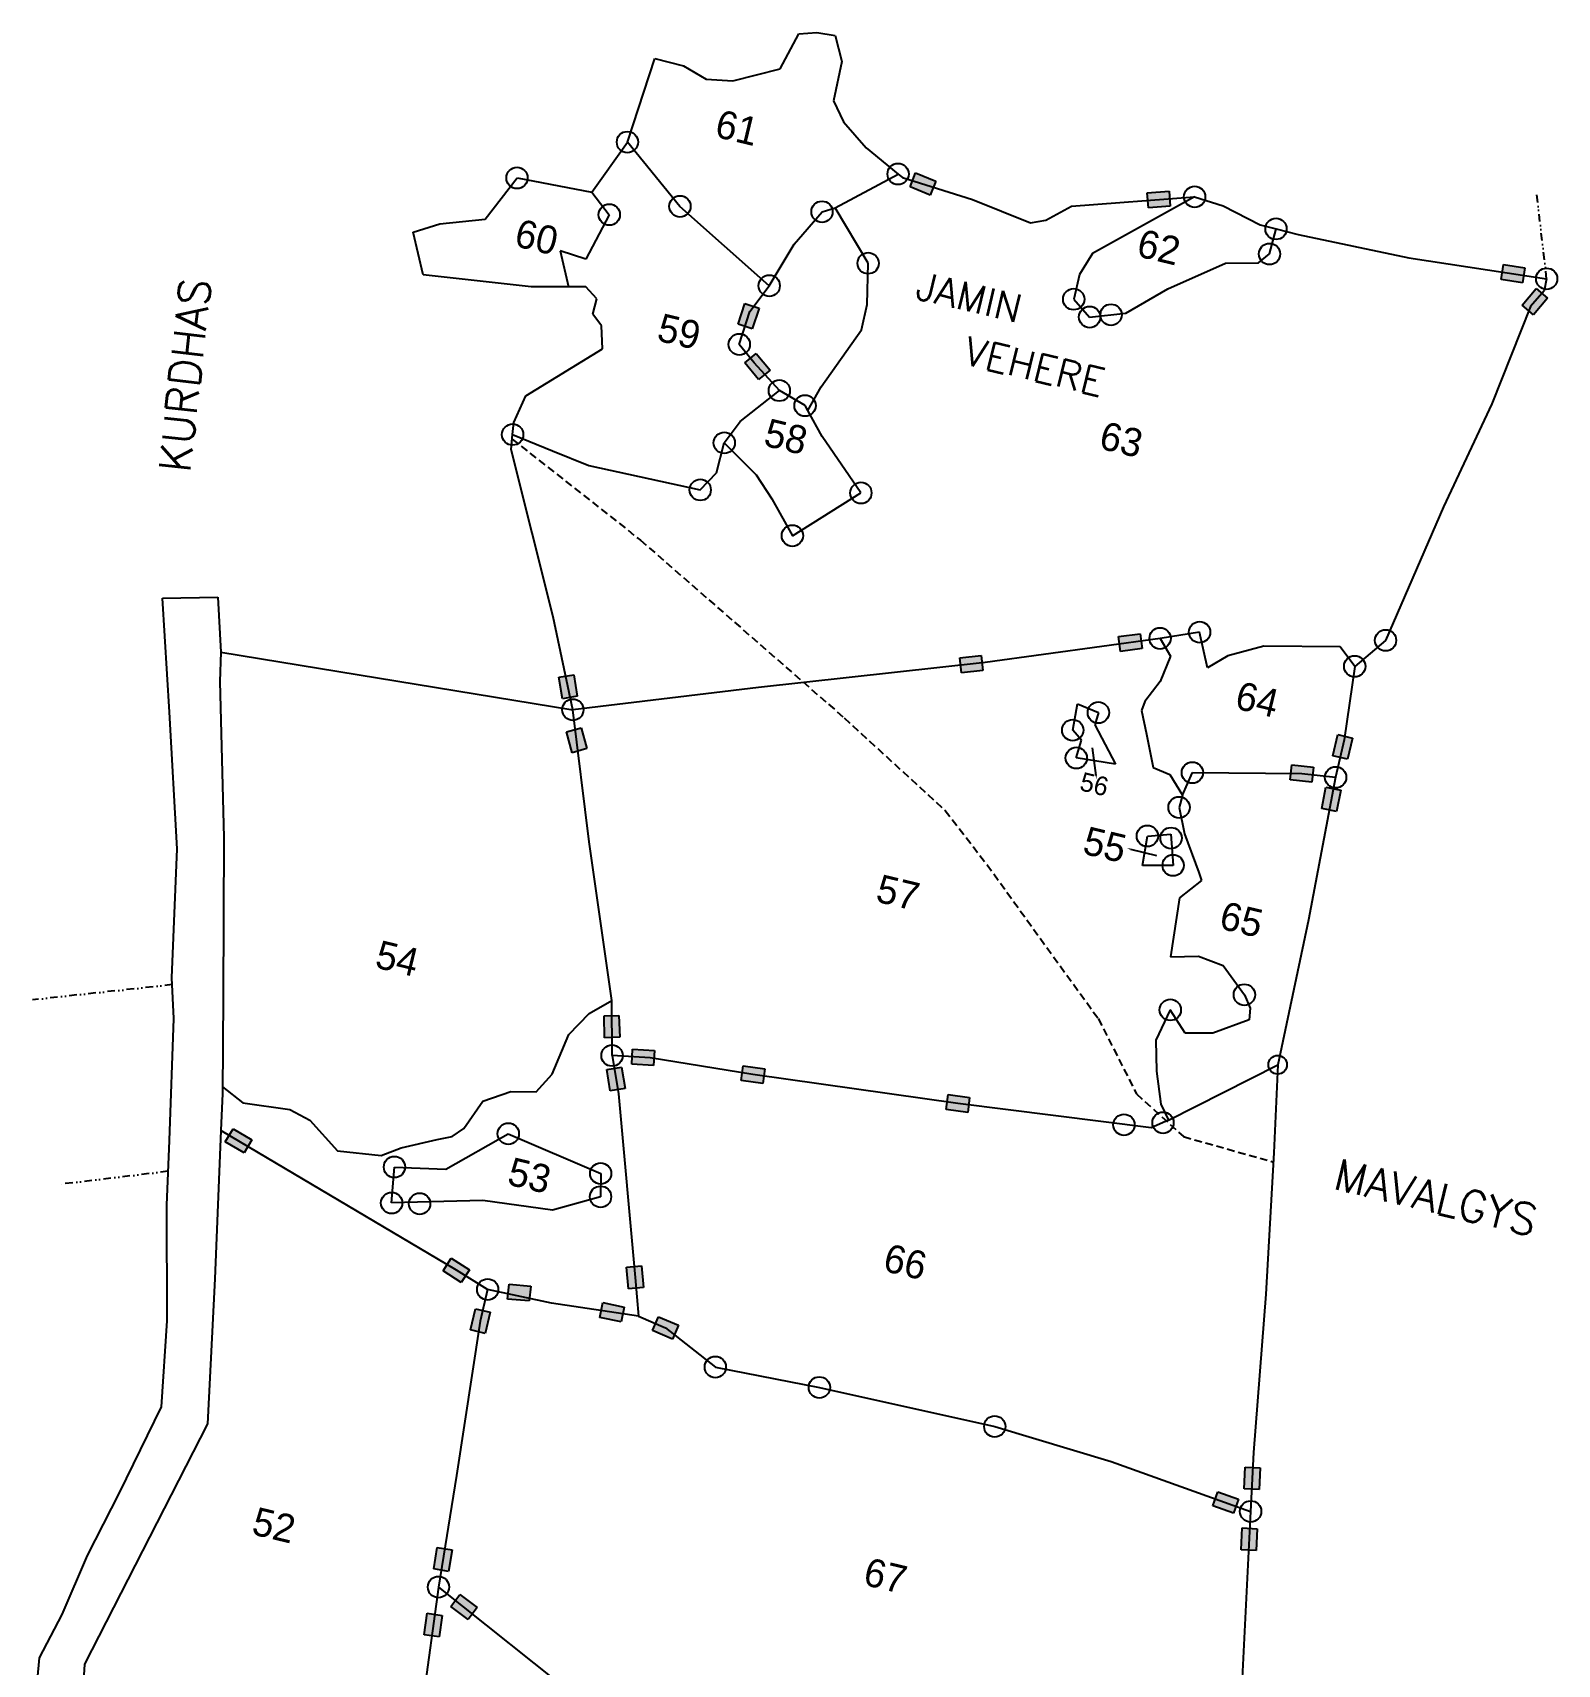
# Model space of a CAD drawing. Header units: metres. Extents: x 318142 to 321969, y 1858939 to 1863690.
# Drawn here: x 320961 to 321969, y 1862611 to 1863690 of the extents above; entities that cross this region are included whole.
import ezdxf

# ---------------------------------------------------------------- set-up
doc = ezdxf.new("R2010")
doc.units = ezdxf.units.M
doc.linetypes.add('DASHED', pattern=[0.75, 0.5, -0.25])
doc.linetypes.add('DIVIDE', pattern=[1.25, 0.5, -0.25, 0, -0.25, 0, -0.25])
for name, color, linetype in [('LINE_FOOTPATH', 1, 'DASHED'), ('LINE_WATER', 4, 'Continuous'), ('OFF', 1, 'Continuous'), ('POLY_PARCEL', 6, 'Continuous'), ('POLY_ROAD', 30, 'Continuous'), ('TEXT_MAPIN', 7, 'Continuous'), ('TEXT_MAPOUT', 7, 'Continuous'), ('TEXT_PARCEL', 7, 'Continuous'), ('V_BOUND_LINE', 7, 'Continuous'), ('V_DIVIDE_LINE', 7, 'DIVIDE')]:
    doc.layers.add(name, color=color, linetype=linetype)
doc.styles.get("Standard").update_dxf_attribs({"font": 'simplex.shx'})
doc.styles.add('TEXT_MAP', font='')
doc.styles.get('TEXT_MAP').set_extended_font_data('Kruti Dev 050')

msp = doc.modelspace()

# ---------------------------------------------------------------- hatches: boundary and pattern name
for points in [[(321545.1, 1863596.9), (321541.4, 1863587.7), (321554.8, 1863582.3), (321558.5, 1863591.5)], [(321713.3, 1863574.9), (321712.6, 1863584.8), (321698.2, 1863583.7), (321699, 1863573.8)], [(321946.3, 1863524.3), (321947.8, 1863534.2), (321933.6, 1863536.3), (321932.1, 1863526.5)], [(321962.8, 1863514), (321955.3, 1863520.4), (321945.9, 1863509.4), (321953.5, 1863503)], [(321427.7, 1863496.9), (321437.1, 1863493.8), (321441.6, 1863507.5), (321432.2, 1863510.6)], [(321439.7, 1863477.6), (321432.1, 1863471.3), (321441.2, 1863460.2), (321448.9, 1863466.5)], [(321694.8, 1863282.4), (321693.4, 1863292.2), (321679.2, 1863290.3), (321680.5, 1863280.4)], [(321574.2, 1863276.2), (321575.3, 1863266.3), (321589.6, 1863267.9), (321588.5, 1863277.8)], [(321311.6, 1863249.2), (321321.4, 1863250.8), (321319.1, 1863265), (321309.3, 1863263.4)], [(321323.9, 1863230), (321314.3, 1863227.4), (321318.1, 1863213.5), (321327.7, 1863216.2)], [(321820.9, 1863211.5), (321830.6, 1863209.2), (321833.8, 1863223.2), (321824.1, 1863225.5)], [(321806.9, 1863194), (321808.1, 1863203.9), (321793.8, 1863205.5), (321792.6, 1863195.6)], [(321826.1, 1863188.8), (321816.3, 1863190.7), (321813.5, 1863176.6), (321823.3, 1863174.7)], [(321339.5, 1863025), (321349.5, 1863025.3), (321349, 1863039.7), (321339.1, 1863039.4)], [(321358, 1863017.4), (321357.5, 1863007.4), (321371.8, 1863006.6), (321372.4, 1863016.5)], [(321444, 1862994.7), (321445.4, 1863004.5), (321431.1, 1863006.5), (321429.7, 1862996.7)], [(321350.7, 1863005.6), (321340.9, 1863004), (321343.2, 1862989.8), (321353.1, 1862991.4)], [(321566.6, 1862987.4), (321565.2, 1862977.5), (321579.5, 1862975.6), (321580.8, 1862985.4)], [(321093.9, 1862964.7), (321088.8, 1862956.1), (321101.2, 1862948.8), (321106.3, 1862957.4)], [(321244.7, 1862863.1), (321250.2, 1862871.4), (321238.1, 1862879.3), (321232.7, 1862870.9)], [(321355.3, 1862858.9), (321365.2, 1862859.8), (321363.9, 1862874.1), (321354, 1862873.3)], [(321276.4, 1862862.1), (321275.4, 1862852.2), (321289.7, 1862850.9), (321290.7, 1862860.8)], [(321263.8, 1862843.5), (321254.1, 1862845.8), (321250.8, 1862831.8), (321260.5, 1862829.5)], [(321350.5, 1862837.2), (321352.5, 1862846.9), (321338.4, 1862849.8), (321336.4, 1862840)], [(321375.1, 1862840.5), (321371.1, 1862831.4), (321384.3, 1862825.7), (321388.3, 1862834.8)], [(321762.2, 1862726.7), (321772.2, 1862726.2), (321772.9, 1862740.5), (321762.9, 1862741)], [(321755.1, 1862710.5), (321758.4, 1862719.9), (321744.9, 1862724.7), (321741.6, 1862715.4)], [(321770.9, 1862700.3), (321760.9, 1862700.8), (321760.2, 1862686.4), (321770.2, 1862685.9)], [(321226.6, 1862673.7), (321236.4, 1862672.1), (321238.7, 1862686.3), (321228.9, 1862687.9)], [(321243.7, 1862656.8), (321237.8, 1862648.8), (321249.3, 1862640.2), (321255.2, 1862648.2)], [(321232.2, 1862643), (321222.3, 1862644.4), (321220.3, 1862630.1), (321230.2, 1862628.8)]]:
    msp.add_hatch(color=256).paths.add_polyline_path(points)

# ---------------------------------------------------------------- linework, layer by layer
for p, q in [((321541.4, 1863587.7), (321545.1, 1863596.9)), ((321545.1, 1863596.9), (321558.5, 1863591.5)), ((321558.5, 1863591.5), (321554.8, 1863582.3)), ((321554.8, 1863582.3), (321541.4, 1863587.7)), ((321698.2, 1863583.7), (321712.6, 1863584.8)), ((321699, 1863573.8), (321698.2, 1863583.7)), ((321712.6, 1863584.8), (321713.3, 1863574.9)), ((321713.3, 1863574.9), (321699, 1863573.8)), ((321932.1, 1863526.5), (321933.6, 1863536.3)), ((321933.6, 1863536.3), (321947.8, 1863534.2)), ((321946.3, 1863524.3), (321932.1, 1863526.5)), ((321947.8, 1863534.2), (321946.3, 1863524.3)), ((321945.9, 1863509.4), (321955.3, 1863520.4)), ((321962.8, 1863514), (321953.5, 1863503)), ((321955.3, 1863520.4), (321962.8, 1863514)), ((321427.7, 1863496.9), (321432.2, 1863510.6)), ((321432.2, 1863510.6), (321441.6, 1863507.5)), ((321441.6, 1863507.5), (321437.1, 1863493.8)), ((321953.5, 1863503), (321945.9, 1863509.4)), ((321437.1, 1863493.8), (321427.7, 1863496.9)), ((321432.1, 1863471.3), (321439.7, 1863477.6)), ((321441.2, 1863460.2), (321432.1, 1863471.3)), ((321439.7, 1863477.6), (321448.9, 1863466.5)), ((321448.9, 1863466.5), (321441.2, 1863460.2)), ((321679.2, 1863290.3), (321693.4, 1863292.2)), ((321680.5, 1863280.4), (321679.2, 1863290.3)), ((321693.4, 1863292.2), (321694.8, 1863282.4)), ((321574.2, 1863276.2), (321588.5, 1863277.8)), ((321575.3, 1863266.3), (321574.2, 1863276.2)), ((321588.5, 1863277.8), (321589.6, 1863267.9)), ((321694.8, 1863282.4), (321680.5, 1863280.4)), ((321589.6, 1863267.9), (321575.3, 1863266.3)), ((321309.3, 1863263.4), (321319.1, 1863265)), ((321311.6, 1863249.2), (321309.3, 1863263.4)), ((321319.1, 1863265), (321321.4, 1863250.8)), ((321321.4, 1863250.8), (321311.6, 1863249.2)), ((321314.3, 1863227.4), (321323.9, 1863230)), ((321318.1, 1863213.5), (321314.3, 1863227.4)), ((321323.9, 1863230), (321327.7, 1863216.2)), ((321820.9, 1863211.5), (321824.1, 1863225.5)), ((321824.1, 1863225.5), (321833.8, 1863223.2)), ((321833.8, 1863223.2), (321830.6, 1863209.2)), ((321327.7, 1863216.2), (321318.1, 1863213.5)), ((321830.6, 1863209.2), (321820.9, 1863211.5)), ((321792.6, 1863195.6), (321793.8, 1863205.5)), ((321793.8, 1863205.5), (321808.1, 1863203.9)), ((321808.1, 1863203.9), (321806.9, 1863194)), ((321806.9, 1863194), (321792.6, 1863195.6)), ((321813.5, 1863176.6), (321816.3, 1863190.7)), ((321816.3, 1863190.7), (321826.1, 1863188.8)), ((321826.1, 1863188.8), (321823.3, 1863174.7)), ((321823.3, 1863174.7), (321813.5, 1863176.6)), ((321339.1, 1863039.4), (321349, 1863039.7)), ((321339.5, 1863025), (321339.1, 1863039.4)), ((321349, 1863039.7), (321349.5, 1863025.3)), ((321349.5, 1863025.3), (321339.5, 1863025)), ((321357.5, 1863007.4), (321358, 1863017.4)), ((321358, 1863017.4), (321372.4, 1863016.5)), ((321371.8, 1863006.6), (321357.5, 1863007.4)), ((321372.4, 1863016.5), (321371.8, 1863006.6)), ((321429.7, 1862996.7), (321431.1, 1863006.5)), ((321431.1, 1863006.5), (321445.4, 1863004.5)), ((321340.9, 1863004), (321350.7, 1863005.6)), ((321343.2, 1862989.8), (321340.9, 1863004)), ((321350.7, 1863005.6), (321353.1, 1862991.4)), ((321444, 1862994.7), (321429.7, 1862996.7)), ((321445.4, 1863004.5), (321444, 1862994.7)), ((321353.1, 1862991.4), (321343.2, 1862989.8)), ((321565.2, 1862977.5), (321566.6, 1862987.4)), ((321566.6, 1862987.4), (321580.8, 1862985.4)), ((321580.8, 1862985.4), (321579.5, 1862975.6)), ((321579.5, 1862975.6), (321565.2, 1862977.5)), ((321088.8, 1862956.1), (321093.9, 1862964.7)), ((321093.9, 1862964.7), (321106.3, 1862957.4)), ((321101.2, 1862948.8), (321088.8, 1862956.1)), ((321106.3, 1862957.4), (321101.2, 1862948.8)), ((321232.7, 1862870.9), (321238.1, 1862879.3)), ((321238.1, 1862879.3), (321250.2, 1862871.4)), ((321244.7, 1862863.1), (321232.7, 1862870.9)), ((321250.2, 1862871.4), (321244.7, 1862863.1)), ((321354, 1862873.3), (321363.9, 1862874.1)), ((321355.3, 1862858.9), (321354, 1862873.3)), ((321363.9, 1862874.1), (321365.2, 1862859.8)), ((321275.4, 1862852.2), (321276.4, 1862862.1)), ((321276.4, 1862862.1), (321290.7, 1862860.8)), ((321290.7, 1862860.8), (321289.7, 1862850.9)), ((321365.2, 1862859.8), (321355.3, 1862858.9)), ((321250.8, 1862831.8), (321254.1, 1862845.8)), ((321254.1, 1862845.8), (321263.8, 1862843.5)), ((321289.7, 1862850.9), (321275.4, 1862852.2)), ((321336.4, 1862840), (321338.4, 1862849.8)), ((321338.4, 1862849.8), (321352.5, 1862846.9)), ((321352.5, 1862846.9), (321350.5, 1862837.2)), ((321263.8, 1862843.5), (321260.5, 1862829.5)), ((321350.5, 1862837.2), (321336.4, 1862840)), ((321371.1, 1862831.4), (321375.1, 1862840.5)), ((321375.1, 1862840.5), (321388.3, 1862834.8)), ((321388.3, 1862834.8), (321384.3, 1862825.7)), ((321260.5, 1862829.5), (321250.8, 1862831.8)), ((321384.3, 1862825.7), (321371.1, 1862831.4)), ((321762.2, 1862726.7), (321762.9, 1862741)), ((321762.9, 1862741), (321772.9, 1862740.5)), ((321772.9, 1862740.5), (321772.2, 1862726.2)), ((321772.2, 1862726.2), (321762.2, 1862726.7)), ((321741.6, 1862715.4), (321744.9, 1862724.7)), ((321755.1, 1862710.5), (321741.6, 1862715.4)), ((321744.9, 1862724.7), (321758.4, 1862719.9)), ((321758.4, 1862719.9), (321755.1, 1862710.5)), ((321760.2, 1862686.4), (321760.9, 1862700.8)), ((321760.9, 1862700.8), (321770.9, 1862700.3)), ((321770.9, 1862700.3), (321770.2, 1862685.9)), ((321226.6, 1862673.7), (321228.9, 1862687.9)), ((321228.9, 1862687.9), (321238.7, 1862686.3)), ((321238.7, 1862686.3), (321236.4, 1862672.1)), ((321770.2, 1862685.9), (321760.2, 1862686.4)), ((321236.4, 1862672.1), (321226.6, 1862673.7)), ((321237.8, 1862648.8), (321243.7, 1862656.8)), ((321243.7, 1862656.8), (321255.2, 1862648.2)), ((321220.3, 1862630.1), (321222.3, 1862644.4)), ((321222.3, 1862644.4), (321232.2, 1862643)), ((321232.2, 1862643), (321230.2, 1862628.8)), ((321249.3, 1862640.2), (321237.8, 1862648.8)), ((321255.2, 1862648.2), (321249.3, 1862640.2)), ((321230.2, 1862628.8), (321220.3, 1862630.1))]:
    msp.add_line(p, q)
for points in [[(321664.4, 1863198.5), (321662.1, 1863216.8)], [(321687.1, 1863149.7), (321704.4, 1863145.6)]]:
    msp.add_lwpolyline(points)
for centre, radius in [((321354.6, 1863617.3), 7.04), ((321281.6, 1863593.6), 7.04), ((321533.5, 1863596.2), 7.04), ((321389.3, 1863574.8), 7.04), ((321483.2, 1863571.2), 7.04), ((321729.5, 1863581.1), 7.04), ((321342.6, 1863569.3), 7.04), ((321783.3, 1863559.9), 7.04), ((321779, 1863543.3), 7.04), ((321513.7, 1863537.2), 7.04), ((321448.3, 1863522.3), 7.04), ((321962.2, 1863526.9), 7.04), ((321649.6, 1863513.4), 7.04), ((321660.1, 1863501.6), 7.04), ((321674.3, 1863503.1), 7.04), ((321428.5, 1863483.5), 7.04), ((321455, 1863453), 7.04), ((321472, 1863443), 7.04), ((321278.7, 1863423.9), 7.04), ((321418.6, 1863418.4), 7.04), ((321402.7, 1863387.3), 7.04), ((321508.9, 1863385.3), 7.04), ((321463.6, 1863357), 7.04), ((321732.8, 1863293.2), 7.04), ((321706.7, 1863289.1), 7.04), ((321855.7, 1863287.8), 7.04), ((321835.3, 1863270.6), 7.04), ((321318.5, 1863241.9), 7.04), ((321665.9, 1863240), 7.04), ((321648.9, 1863228.4), 7.04), ((321651.3, 1863210), 7.04), ((321728, 1863200.3), 7.04), ((321822.7, 1863197.2), 7.04), ((321719.2, 1863177.3), 7.04), ((321698.3, 1863158.4), 7.04), ((321713.9, 1863157), 7.04), ((321715.3, 1863139), 7.04), ((321762.4, 1863053.4), 7.04), ((321713.4, 1863043.4), 7.04), ((321344.4, 1863013.2), 7.04), ((321784.4, 1863007.1), 6.16), ((321682.8, 1862967.4), 7.04), ((321708.6, 1862968.8), 7.04), ((321275.8, 1862961.5), 7.04), ((321200.6, 1862939.5), 7.04), ((321336.9, 1862935.2), 7.04), ((321198.7, 1862915.7), 7.04), ((321217.2, 1862915.2), 7.04), ((321336.8, 1862919.8), 7.04), ((321262.2, 1862858.5), 7.04), ((321412.7, 1862807.2), 7.04), ((321481.5, 1862793.7), 7.04), ((321597.4, 1862767.9), 7.04), ((321766.5, 1862711.7), 7.04), ((321229.7, 1862661.7), 7.04)]:
    msp.add_circle(centre, radius)
for points in [[(321664.8, 1863198.5), (321664.7, 1863196), (321664, 1863198.4)], [(321687, 1863149.3), (321684.7, 1863150.3), (321687.2, 1863150.1)]]:
    msp.add_solid(points)
at = {"layer": 'LINE_FOOTPATH', "ltscale": 10}
for p, q in [((321278.4, 1863420.9), (321363.3, 1863354)), ((321363.3, 1863354), (321497.9, 1863236.5)), ((321497.9, 1863236.5), (321564.7, 1863175.2)), ((321564.7, 1863175.2), (321592.3, 1863139.4)), ((321592.3, 1863139.4), (321665.8, 1863037.6)), ((321665.8, 1863037.6), (321691.1, 1862987.8)), ((321691.1, 1862987.8), (321722.2, 1862959.6)), ((321722.2, 1862959.6), (321781.6, 1862942.8))]:
    msp.add_line(p, q, dxfattribs=at)
at = {"layer": 'LINE_WATER'}
for p, q in [((321329.4, 1863041.1), (321344.2, 1863049.6)), ((321315.9, 1863027.1), (321329.4, 1863041.1)), ((321304.9, 1863001), (321315.9, 1863027.1)), ((321294.3, 1862989.2), (321304.9, 1863001)), ((321086.9, 1862992.6), (321100.3, 1862981.9)), ((321259.1, 1862983), (321277.6, 1862989.5)), ((321277.6, 1862989.5), (321294.3, 1862989.2)), ((321100.3, 1862981.9), (321131.4, 1862977.6)), ((321131.4, 1862977.6), (321144.6, 1862970.5)), ((321246.5, 1862965), (321259.1, 1862983)), ((321144.6, 1862970.5), (321162.9, 1862950.2)), ((321238.7, 1862959.6), (321246.5, 1862965)), ((321205.1, 1862952.1), (321228.9, 1862957.7)), ((321228.9, 1862957.7), (321238.7, 1862959.6)), ((321162.9, 1862950.2), (321191.9, 1862947)), ((321191.9, 1862947), (321205.1, 1862952.1))]:
    msp.add_line(p, q, dxfattribs=at)
at = {"layer": 'OFF'}
msp.add_line((321047.2, 1863315.6), (321083.8, 1863316.4), dxfattribs=at)
at = {"layer": 'POLY_PARCEL'}
for p, q in [((321389.3, 1863574.8), (321354.6, 1863617.3)), ((321491.9, 1863573.8), (321533.5, 1863596.2)), ((321331, 1863584.1), (321342.6, 1863569.3)), ((321729.5, 1863581.1), (321661.9, 1863543.7)), ((321342.6, 1863569.3), (321327.1, 1863539.8)), ((321448.3, 1863522.3), (321389.3, 1863574.8)), ((321464.9, 1863549.9), (321483.2, 1863571.2)), ((321483.2, 1863571.2), (321491.9, 1863573.8)), ((321513.7, 1863537.2), (321491.9, 1863573.8)), ((321779, 1863543.3), (321783.3, 1863559.9)), ((321448.3, 1863522.3), (321464.9, 1863549.9)), ((321327.1, 1863539.8), (321310.1, 1863545.3)), ((321310.1, 1863545.3), (321315.6, 1863521.5)), ((321513.1, 1863510), (321513.7, 1863537.2)), ((321661.9, 1863543.7), (321653.3, 1863529.7)), ((321711.8, 1863520.2), (321750, 1863537.3)), ((321750, 1863537.3), (321771.7, 1863537.4)), ((321771.7, 1863537.4), (321779, 1863543.3)), ((321653.3, 1863529.7), (321649.6, 1863513.4)), ((321435.6, 1863505.2), (321448.3, 1863522.3)), ((321649.6, 1863513.4), (321660.1, 1863501.6)), ((321684, 1863504.1), (321711.8, 1863520.2)), ((321428.5, 1863483.5), (321435.6, 1863505.2)), ((321509.4, 1863493.2), (321513.1, 1863510)), ((321660.1, 1863501.6), (321684, 1863504.1)), ((321482.6, 1863455.4), (321509.4, 1863493.2)), ((321438.3, 1863471.3), (321428.5, 1863483.5)), ((321455, 1863453), (321438.3, 1863471.3)), ((321429, 1863432.5), (321455, 1863453)), ((321472, 1863443), (321455, 1863453)), ((321473.9, 1863439.7), (321482.6, 1863455.4)), ((321473.9, 1863439.7), (321472, 1863443)), ((321483.2, 1863422.6), (321473.9, 1863439.7)), ((321418.6, 1863418.4), (321429, 1863432.5)), ((321278.7, 1863423.9), (321305, 1863413.2)), ((321413.5, 1863398.5), (321418.6, 1863418.4)), ((321418.6, 1863418.4), (321439.7, 1863397.3)), ((321508.9, 1863385.3), (321483.2, 1863422.6)), ((321305, 1863413.2), (321329.1, 1863403.5)), ((321329.1, 1863403.5), (321402.7, 1863387.3)), ((321402.7, 1863387.3), (321413.5, 1863398.5)), ((321439.7, 1863397.3), (321450, 1863381.3)), ((321463.6, 1863357), (321508.9, 1863385.3)), ((321450, 1863381.3), (321463.6, 1863357)), ((321706.7, 1863289.1), (321591.1, 1863273.1)), ((321732.8, 1863293.2), (321706.7, 1863289.1)), ((321706.7, 1863289.1), (321713.6, 1863277.4)), ((321738.1, 1863269.7), (321732.8, 1863293.2)), ((321713.6, 1863277.4), (321706.7, 1863260.5)), ((321751.5, 1863277.5), (321738.1, 1863269.7)), ((321775.3, 1863283.9), (321751.5, 1863277.5)), ((321825.6, 1863283.4), (321775.3, 1863283.9)), ((321835.3, 1863270.6), (321825.6, 1863283.4)), ((321591.1, 1863273.1), (321441.3, 1863256.5)), ((321441.3, 1863256.5), (321318.5, 1863241.9)), ((321706.7, 1863260.5), (321696.5, 1863247.4)), ((321648.9, 1863228.4), (321652, 1863245.9)), ((321652, 1863245.9), (321665.9, 1863240)), ((321696.5, 1863247.4), (321694.3, 1863241.5)), ((321329.3, 1863154.6), (321318.5, 1863241.9)), ((321665.9, 1863240), (321663.6, 1863231.9)), ((321694.3, 1863241.5), (321697.6, 1863225.8)), ((321654.8, 1863221.7), (321648.9, 1863228.4)), ((321663.6, 1863231.9), (321677.2, 1863206)), ((321697.6, 1863225.8), (321702.1, 1863203.6)), ((321651.3, 1863210), (321654.8, 1863221.7)), ((321677.2, 1863206), (321651.3, 1863210)), ((321702.1, 1863203.6), (321713.1, 1863199)), ((321713.1, 1863199), (321721.4, 1863185.5)), ((321721.4, 1863185.5), (321728, 1863200.3)), ((321728, 1863200.3), (321800.4, 1863199.8)), ((321800.4, 1863199.8), (321822.7, 1863197.2)), ((321721.4, 1863185.5), (321719.2, 1863177.3)), ((321719.2, 1863177.3), (321722.7, 1863159.9)), ((321695, 1863138.8), (321698.3, 1863158.4)), ((321698.3, 1863158.4), (321713.7, 1863159.6)), ((321713.7, 1863159.6), (321715.3, 1863139)), ((321722.7, 1863159.9), (321732.2, 1863134.2)), ((321344.2, 1863049.6), (321329.3, 1863154.6)), ((321715.3, 1863139), (321695, 1863138.8)), ((321734.1, 1863128.9), (321719.4, 1863117.6)), ((321732.2, 1863134.2), (321734.1, 1863128.9)), ((321719.4, 1863117.6), (321713.6, 1863078.5)), ((321713.6, 1863078.5), (321732, 1863078.9)), ((321732, 1863078.9), (321748.4, 1863072.8)), ((321748.4, 1863072.8), (321762.4, 1863053.4)), ((321344.4, 1863013.2), (321344.2, 1863049.6)), ((321762.4, 1863053.4), (321766.3, 1863044.5)), ((321713.4, 1863043.4), (321703.9, 1863023.4)), ((321723.3, 1863028.1), (321713.4, 1863043.4)), ((321766.3, 1863044.5), (321765.5, 1863036.9)), ((321741.5, 1863027.9), (321723.3, 1863028.1)), ((321765.5, 1863036.9), (321741.5, 1863027.9)), ((321703.9, 1863023.4), (321704.3, 1863002.8)), ((321344.4, 1863013.2), (321348.6, 1862987.9)), ((321369.7, 1863011.7), (321344.4, 1863013.2)), ((321437.5, 1863000.6), (321369.7, 1863011.7)), ((321712.3, 1862970.5), (321784.4, 1863007.1)), ((321573, 1862981.5), (321437.5, 1863000.6)), ((321704.3, 1863002.8), (321707.2, 1862981)), ((321348.6, 1862987.9), (321359.6, 1862866.5)), ((321700.8, 1862965.3), (321573, 1862981.5)), ((321707.2, 1862981), (321712.3, 1862970.5)), ((321241.5, 1862871.3), (321085.9, 1862963.7)), ((321712.3, 1862970.5), (321700.8, 1862965.3)), ((321234.5, 1862938), (321275.8, 1862961.5)), ((321275.8, 1862961.5), (321336.9, 1862935.2)), ((321198.7, 1862915.7), (321200.6, 1862939.5)), ((321200.6, 1862939.5), (321234.5, 1862938)), ((321336.9, 1862935.2), (321336.8, 1862919.8)), ((321259.1, 1862917.4), (321198.7, 1862915.7)), ((321305, 1862911), (321259.1, 1862917.4)), ((321336.8, 1862919.8), (321305, 1862911)), ((321262.2, 1862858.5), (321241.5, 1862871.3)), ((321359.6, 1862866.5), (321361.8, 1862840.9)), ((321262.2, 1862858.5), (321257.3, 1862837.6)), ((321304.3, 1862849.5), (321262.2, 1862858.5)), ((321361.8, 1862840.9), (321304.3, 1862849.5)), ((321257.3, 1862837.6), (321241.6, 1862735.5)), ((321361.8, 1862840.9), (321379.7, 1862833.1)), ((321379.7, 1862833.1), (321412.7, 1862807.2)), ((321412.7, 1862807.2), (321481.5, 1862793.7)), ((321481.5, 1862793.7), (321597.4, 1862767.9)), ((321597.4, 1862767.9), (321674.3, 1862744.7)), ((321674.3, 1862744.7), (321766.5, 1862711.7)), ((321241.6, 1862735.5), (321229.7, 1862661.7)), ((321229.7, 1862661.7), (321212.6, 1862538.4)), ((321229.7, 1862661.7), (321365, 1862553.9))]:
    msp.add_line(p, q, dxfattribs=at)
at = {"layer": 'POLY_ROAD'}
for p, q in [((321085.9, 1863279.9), (321085.2, 1863260.6)), ((321085.2, 1863260.6), (321087.8, 1863157.3)), ((321087.8, 1863157.3), (321087.4, 1863052.2)), ((321087.4, 1863052.2), (321086.9, 1862988.2)), ((321086.9, 1862988.2), (321085.9, 1862963.7)), ((321085.9, 1862963.7), (321081.8, 1862865.6)), ((321081.8, 1862865.6), (321077.1, 1862769.7)), ((321077.1, 1862769.7), (320995.8, 1862610.7)), ((320995.8, 1862610.7), (320994.4, 1862589.2))]:
    msp.add_line(p, q, dxfattribs=at)
at = {"layer": 'V_BOUND_LINE'}
for p, q in [((321455.6, 1863665.8), (321467.9, 1863689)), ((321467.9, 1863689), (321479.8, 1863689.7)), ((321479.8, 1863689.7), (321491.9, 1863687.8)), ((321491.9, 1863687.8), (321496.3, 1863670.5)), ((321354.6, 1863617.3), (321372.7, 1863672.5)), ((321372.7, 1863672.5), (321391.6, 1863667.8)), ((321391.6, 1863667.8), (321406.6, 1863659)), ((321424.2, 1863657.9), (321455.6, 1863665.8)), ((321496.3, 1863670.5), (321490.7, 1863644.5)), ((321406.6, 1863659), (321424.2, 1863657.9)), ((321490.7, 1863644.5), (321497.5, 1863630.7)), ((321497.5, 1863630.7), (321512.5, 1863613.4)), ((321331, 1863584.1), (321354.6, 1863617.3)), ((321512.5, 1863613.4), (321533.5, 1863596.2)), ((321260.5, 1863566.4), (321281.6, 1863593.6)), ((321281.6, 1863593.6), (321331, 1863584.1)), ((321533.5, 1863596.2), (321536.4, 1863593.9)), ((321536.4, 1863593.9), (321582.6, 1863579.3)), ((321582.6, 1863579.3), (321621.1, 1863563.8)), ((321648.1, 1863575), (321729.5, 1863581.1)), ((321729.5, 1863581.1), (321748.4, 1863575.1)), ((321631.2, 1863565.7), (321648.1, 1863575)), ((321748.4, 1863575.1), (321772.8, 1863562.5)), ((321212.9, 1863557.8), (321230.5, 1863563.2)), ((321219.6, 1863529.6), (321212.9, 1863557.8)), ((321230.5, 1863563.2), (321260.5, 1863566.4)), ((321621.1, 1863563.8), (321631.2, 1863565.7)), ((321772.8, 1863562.5), (321783.3, 1863559.9)), ((321783.3, 1863559.9), (321797.9, 1863556.3)), ((321797.9, 1863556.3), (321871.2, 1863540.8)), ((321871.2, 1863540.8), (321962.2, 1863526.9)), ((321291, 1863521.6), (321219.6, 1863529.6)), ((321962.2, 1863526.9), (321960.5, 1863518.9)), ((321315.6, 1863521.5), (321291, 1863521.6)), ((321327, 1863521.5), (321315.6, 1863521.5)), ((321334.4, 1863513.7), (321327, 1863521.5)), ((321331.7, 1863503.5), (321334.4, 1863513.7)), ((321960.5, 1863518.9), (321951.6, 1863508.5)), ((321337.5, 1863495.7), (321331.7, 1863503.5)), ((321951.6, 1863508.5), (321926, 1863444.2)), ((321338.2, 1863480.5), (321337.5, 1863495.7)), ((321287.4, 1863449.6), (321338.2, 1863480.5)), ((321279.6, 1863431.9), (321287.4, 1863449.6)), ((321926, 1863444.2), (321894.1, 1863376.1)), ((321278.7, 1863423.9), (321279.6, 1863431.9)), ((321277.7, 1863414.1), (321278.7, 1863423.9)), ((321305.6, 1863303.3), (321277.7, 1863414.1)), ((321894.1, 1863376.1), (321855.7, 1863287.8)), ((321051.8, 1863240.4), (321047.2, 1863315.6)), ((321083.8, 1863316.4), (321085.9, 1863279.9)), ((321318.5, 1863241.9), (321305.6, 1863303.3)), ((321855.7, 1863287.8), (321835.3, 1863270.6)), ((321085.9, 1863279.9), (321318.5, 1863241.9)), ((321835.3, 1863270.6), (321828.4, 1863221.9)), ((321057, 1863150), (321051.8, 1863240.4)), ((321828.4, 1863221.9), (321822.7, 1863197.2)), ((321822.7, 1863197.2), (321804.7, 1863103)), ((321053.5, 1863064.6), (321057, 1863150)), ((321804.7, 1863103), (321784.4, 1863007.1)), ((321054.7, 1863037.7), (321053.5, 1863064.6)), ((321051.9, 1862957), (321054.7, 1863037.7)), ((321784.4, 1863007.1), (321781.9, 1862948.8)), ((321050.1, 1862914.3), (321051.9, 1862957)), ((321781.9, 1862948.8), (321776.5, 1862855.4)), ((321050.3, 1862837.8), (321050.1, 1862914.3)), ((321776.5, 1862855.4), (321768.4, 1862750.8)), ((321046.5, 1862780.9), (321050.3, 1862837.8)), ((321018.8, 1862724.1), (321046.5, 1862780.9)), ((321768.4, 1862750.8), (321766.5, 1862711.7)), ((320997.8, 1862682.5), (321018.8, 1862724.1)), ((321766.5, 1862711.7), (321760.3, 1862588.3)), ((320980.9, 1862643.5), (320997.8, 1862682.5)), ((320966, 1862614.8), (320980.9, 1862643.5)), ((320962.1, 1862572.2), (320966, 1862614.8))]:
    msp.add_line(p, q, dxfattribs=at)
at = {"layer": 'V_DIVIDE_LINE', "ltscale": 10}
for p, q in [((321962.2, 1863526.9), (321955.7, 1863582.4)), ((321053.7, 1863060.1), (320961.4, 1863050.1)), ((321051, 1862936.7), (320979.7, 1862928.1))]:
    msp.add_line(p, q, dxfattribs=at)

# ---------------------------------------------------------------- texts
at = {"layer": 'TEXT_MAPIN'}
for s, p in [('JAMIN', (321544.2, 1863513.9)), ('VEHERE', (321575.8, 1863470.8))]:
    msp.add_text(s, height=18.6, rotation=346.5653, dxfattribs=at).set_placement(p)
at = {"layer": 'TEXT_MAPOUT'}
for s, rotation, p in [('KURDHAS', 83.6345, (321065.3, 1863398.1)), ('MAVALGYS', 346.5653, (321820.3, 1862925.2))]:
    msp.add_text(s, height=20.67, rotation=rotation, dxfattribs=at).set_placement(p)
at = {"layer": 'TEXT_PARCEL', "style": 'TEXT_MAP'}
for s, height, p in [('61', 18.6, (321411.5, 1863621)), ('60', 18.6, (321279, 1863548.7)), ('62', 18.6, (321690.3, 1863542)), ('59', 18.6, (321373.2, 1863486.2)), ('58', 18.6, (321443.8, 1863416.7)), ('63', 18.6, (321665.5, 1863414.8)), ('64', 18.6, (321755.3, 1863242.9)), ('56', 12.4, (321652.8, 1863188.8)), ('55', 18.6, (321654.6, 1863146.9)), ('57', 18.6, (321517.9, 1863115.2)), ('65', 18.6, (321744.9, 1863097.4)), ('54', 18.6, (321186.9, 1863071.6)), ('53', 18.6, (321274.3, 1862928.1)), ('66', 18.6, (321522.7, 1862871)), ('52', 18.6, (321105.4, 1862696.8)), ('67', 18.6, (321509.6, 1862663.4))]:
    msp.add_text(s, height=height, rotation=346.5653, dxfattribs=at).set_placement(p)

doc.saveas('drawing.dxf')
